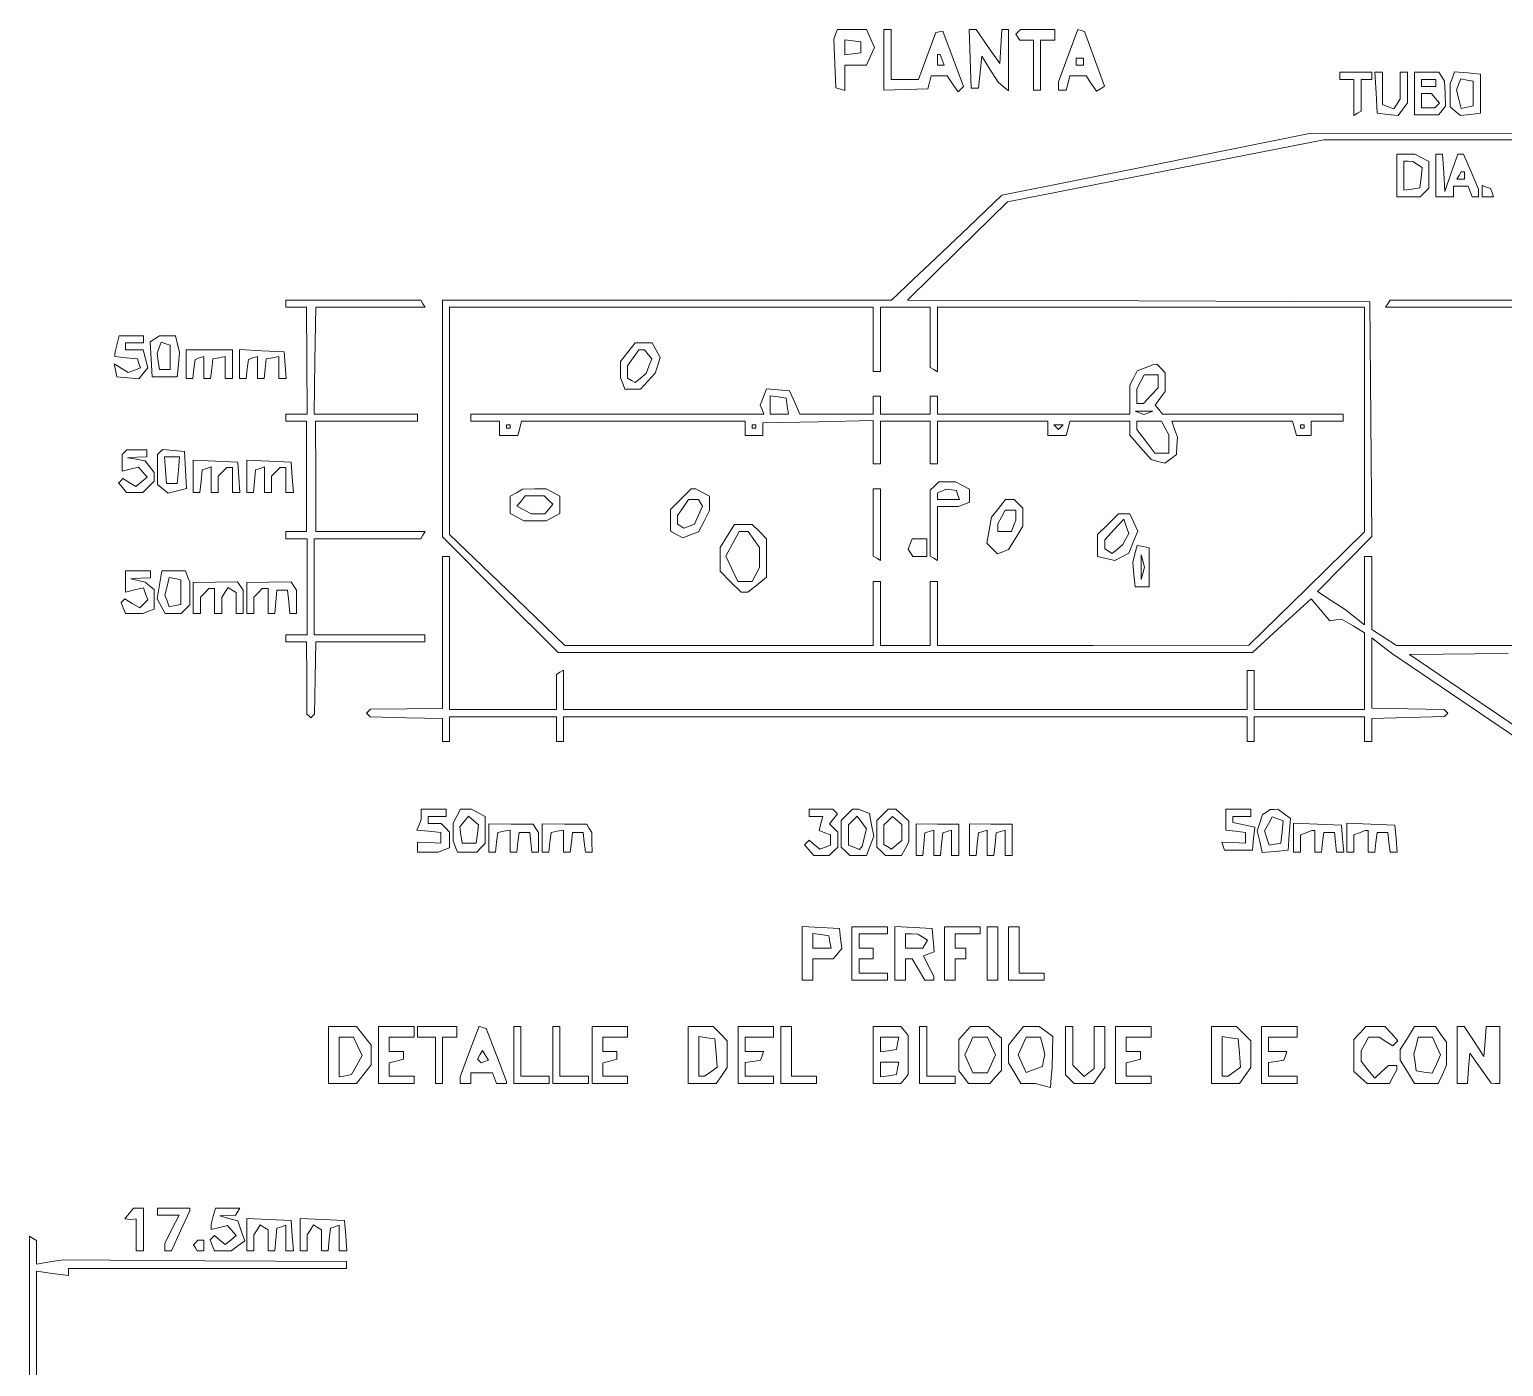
# Paper-space layout 'AN-20-DGE-076' of a CAD drawing. Header units: metres, sheet in millimetres. Extents: x 12 to 194, y 4 to 291.
# Drawn here: x 87.9 to 140.3, y 99.8 to 147.3 of the extents above; entities that cross this region are included whole.
import ezdxf

# ---------------------------------------------------------------- set-up
doc = ezdxf.new("R2010")
doc.units = ezdxf.units.M
doc.layers.add('DGE_CONTORNOS', color=7, linetype='Continuous', lineweight=0)
doc.layers.add('DGE_DATOS', color=7, linetype='Continuous', lineweight=0)

# ---------------------------------------------------------------- blocks, each defined once
blk = doc.blocks.new('LP_REF_DGE_MT_076')
at = {"layer": 'DGE_CONTORNOS'}
for points in [[(116.586, 147.146), (116.52, 146.975), (116.558, 146.112), (116.596, 145.25), (116.754, 145.197), (116.912, 145.145), (116.912, 145.598), (116.912, 146.052), (117.294, 146.052), (117.676, 146.052), (117.82, 146.368), (117.964, 146.684), (117.82, 147), (117.676, 147.316), (117.164, 147.316), (116.651, 147.316)], [(118.303, 146.237), (118.303, 145.159), (119.079, 145.182), (119.855, 145.205), (119.916, 145.439), (119.977, 145.672), (120.263, 145.672), (120.549, 145.672), (120.74, 145.388), (120.932, 145.103), (121.03, 145.198), (121.128, 145.293), (120.758, 146.273), (120.388, 147.253), (120.265, 147.232), (120.143, 147.211), (119.838, 146.378), (119.533, 145.546), (119.045, 145.546), (118.556, 145.546), (118.556, 146.431), (118.556, 147.316), (118.43, 147.316), (118.303, 147.316)], [(121.365, 146.273), (121.402, 145.23), (121.528, 145.23), (121.655, 145.23), (121.718, 145.799), (121.781, 146.368), (122.067, 145.908), (122.353, 145.448), (122.542, 145.291), (122.73, 145.135), (122.73, 146.226), (122.73, 147.316), (122.61, 147.316), (122.491, 147.316), (122.452, 146.716), (122.414, 146.115), (121.997, 146.716), (121.579, 147.316), (121.454, 147.316), (121.328, 147.316)], [(123.071, 147.235), (122.99, 147.155), (123.057, 147.046), (123.124, 146.937), (123.37, 146.937), (123.615, 146.937), (123.615, 146.052), (123.615, 145.166), (123.742, 145.166), (123.868, 145.166), (123.868, 146.052), (123.868, 146.937), (124.121, 146.937), (124.374, 146.937), (124.374, 147.127), (124.374, 147.316), (123.763, 147.316), (123.151, 147.316)], [(124.846, 146.39), (124.5, 145.462), (124.5, 145.314), (124.5, 145.166), (124.639, 145.166), (124.777, 145.166), (124.843, 145.419), (124.909, 145.672), (125.195, 145.672), (125.481, 145.672), (125.664, 145.398), (125.846, 145.123), (125.99, 145.212), (126.135, 145.301), (125.778, 146.271), (125.421, 147.241), (125.306, 147.28), (125.191, 147.318)], [(117.481, 146.684), (117.481, 146.494), (117.197, 146.454), (116.912, 146.413), (116.912, 146.684), (116.912, 146.955), (117.197, 146.914), (117.481, 146.874)], [(120.373, 146.241), (120.445, 146.052), (120.323, 146.052), (120.2, 146.052), (120.2, 146.241), (120.2, 146.431), (120.25, 146.431), (120.3, 146.431)], [(125.386, 146.178), (125.386, 146.052), (125.259, 146.052), (125.133, 146.052), (125.133, 146.178), (125.133, 146.305), (125.259, 146.305), (125.386, 146.305)], [(134.492, 145.672), (134.492, 145.546), (134.745, 145.546), (134.998, 145.546), (134.998, 144.906), (134.998, 144.266), (135.124, 144.344), (135.251, 144.422), (135.251, 144.984), (135.251, 145.546), (135.441, 145.546), (135.63, 145.546), (135.63, 145.672), (135.63, 145.799), (135.061, 145.799), (134.492, 145.799)], [(135.782, 145.071), (135.82, 144.344), (136.193, 144.302), (136.566, 144.259), (136.731, 144.484), (136.895, 144.709), (136.895, 145.254), (136.895, 145.799), (136.769, 145.799), (136.642, 145.799), (136.64, 145.324), (136.638, 144.85), (136.527, 144.674), (136.415, 144.497), (136.212, 144.575), (136.01, 144.652), (136.01, 145.226), (136.01, 145.799), (135.877, 145.799), (135.744, 145.799)], [(137.148, 145.04), (137.148, 144.281), (137.575, 144.281), (138.002, 144.281), (138.128, 144.439), (138.254, 144.597), (138.235, 145.04), (138.216, 145.482), (138.117, 145.641), (138.018, 145.799), (137.583, 145.799), (137.148, 145.799)], [(138.492, 145.605), (138.413, 145.399), (138.413, 144.982), (138.413, 144.565), (138.595, 144.414), (138.777, 144.263), (139.132, 144.303), (139.488, 144.344), (139.488, 145.04), (139.488, 145.735), (139.03, 145.774), (138.572, 145.812)], [(139.235, 145.04), (139.235, 144.601), (139.018, 144.559), (138.801, 144.517), (138.72, 144.841), (138.639, 145.166), (138.715, 145.365), (138.792, 145.564), (139.013, 145.522), (139.235, 145.479)], [(137.907, 145.419), (137.907, 145.293), (137.654, 145.293), (137.401, 145.293), (137.401, 145.419), (137.401, 145.546), (137.654, 145.546), (137.907, 145.546)], [(137.89, 144.87), (138.031, 144.7), (137.948, 144.617), (137.865, 144.534), (137.633, 144.534), (137.401, 144.534), (137.401, 144.787), (137.401, 145.04), (137.575, 145.04), (137.75, 145.04)], [(136.516, 142.131), (136.516, 141.372), (136.933, 141.372), (137.35, 141.372), (137.502, 141.524), (137.654, 141.676), (137.654, 142.152), (137.654, 142.628), (137.409, 142.759), (137.165, 142.89), (136.84, 142.89), (136.516, 142.89)], [(137.253, 142.526), (137.421, 142.42), (137.38, 142.054), (137.338, 141.688), (137.053, 141.648), (136.769, 141.607), (136.769, 142.122), (136.769, 142.637), (136.927, 142.635), (137.085, 142.633)], [(137.907, 142.131), (137.907, 141.372), (138.223, 141.372), (138.539, 141.372), (138.539, 141.562), (138.539, 141.751), (138.796, 141.751), (139.053, 141.751), (139.126, 141.562), (139.199, 141.372), (139.312, 141.372), (139.425, 141.372), (139.425, 141.507), (139.425, 141.641), (139.156, 142.266), (138.888, 142.89), (138.787, 142.89), (138.686, 142.89), (138.455, 142.226), (138.223, 141.562), (138.185, 142.226), (138.147, 142.89), (138.027, 142.89), (137.907, 142.89)], [(138.919, 142.131), (138.919, 142.004), (138.785, 142.004), (138.651, 142.004), (138.729, 142.131), (138.807, 142.257), (138.863, 142.257), (138.919, 142.257)], [(139.551, 141.572), (139.551, 141.372), (139.751, 141.372), (139.952, 141.372), (139.902, 141.522), (139.852, 141.672), (139.701, 141.722), (139.551, 141.773)], [(97.055, 137.578), (97.055, 137.451), (97.423, 137.451), (97.79, 137.451), (97.803, 135.554), (97.815, 133.657), (97.435, 133.657), (97.055, 133.657), (97.055, 133.531), (97.055, 133.404), (97.422, 133.404), (97.788, 133.404), (97.786, 131.444), (97.784, 129.483), (97.419, 129.483), (97.055, 129.483), (97.055, 129.357), (97.055, 129.231), (97.435, 129.231), (97.814, 129.231), (97.814, 127.523), (97.814, 125.816), (97.435, 125.816), (97.055, 125.816), (97.055, 125.689), (97.055, 125.563), (97.424, 125.563), (97.793, 125.563), (97.798, 124.283), (97.802, 123.003), (97.871, 122.934), (97.941, 122.865), (98.009, 122.933), (98.077, 123.001), (98.099, 124.282), (98.121, 125.563), (100.055, 125.563), (101.988, 125.563), (101.988, 125.689), (101.988, 125.816), (100.027, 125.816), (98.067, 125.816), (98.067, 127.523), (98.067, 129.231), (99.957, 129.231), (101.846, 129.231), (101.925, 129.357), (102.003, 129.483), (100.061, 129.483), (98.12, 129.483), (98.116, 131.444), (98.112, 133.404), (99.923, 133.404), (101.735, 133.404), (101.735, 133.531), (101.735, 133.657), (99.896, 133.657), (98.058, 133.657), (98.089, 135.554), (98.12, 137.451), (100.061, 137.451), (102.003, 137.451), (101.925, 137.578), (101.846, 137.704), (99.451, 137.704), (97.055, 137.704)], [(117.924, 136.313), (117.924, 135.175), (118.05, 135.175), (118.177, 135.175), (118.177, 136.313), (118.177, 137.451), (119.062, 137.451), (119.947, 137.451), (119.947, 136.384), (119.947, 135.316), (120.074, 135.238), (120.2, 135.16), (120.2, 136.306), (120.2, 137.451), (127.789, 137.451), (135.377, 137.451), (135.377, 133.465), (135.377, 129.479), (133.322, 127.462), (131.267, 125.446), (125.734, 125.441), (120.2, 125.436), (120.2, 126.575), (120.2, 127.713), (120.074, 127.713), (119.947, 127.713), (119.947, 126.575), (119.947, 125.436), (119.062, 125.436), (118.177, 125.436), (118.177, 126.575), (118.177, 127.713), (118.05, 127.713), (117.924, 127.713), (117.924, 126.575), (117.924, 125.436), (112.442, 125.436), (106.961, 125.436), (104.917, 127.408), (102.873, 129.38), (102.873, 133.416), (102.873, 137.451), (110.398, 137.451), (117.924, 137.451)], [(91.064, 136.155), (90.988, 135.87), (90.986, 135.784), (90.984, 135.697), (91.386, 135.657), (91.787, 135.617), (91.839, 135.459), (91.891, 135.301), (91.674, 135.218), (91.457, 135.135), (91.21, 135.289), (90.963, 135.443), (91.006, 135.214), (91.05, 134.985), (91.439, 134.947), (91.828, 134.909), (91.989, 135.103), (92.151, 135.298), (92.071, 135.616), (91.991, 135.934), (91.678, 135.934), (91.364, 135.934), (91.364, 136.06), (91.364, 136.187), (91.68, 136.187), (91.996, 136.187), (91.996, 136.313), (91.996, 136.44), (91.568, 136.44), (91.14, 136.44)], [(92.399, 136.331), (92.234, 136.225), (92.273, 135.605), (92.312, 134.985), (92.755, 134.985), (93.198, 134.985), (93.239, 135.414), (93.28, 135.842), (93.205, 136.141), (93.13, 136.44), (92.847, 136.438), (92.565, 136.436)], [(92.945, 135.67), (92.945, 135.238), (92.755, 135.238), (92.565, 135.238), (92.524, 135.532), (92.482, 135.826), (92.555, 136.017), (92.629, 136.208), (92.787, 136.155), (92.945, 136.102)], [(109.206, 135.853), (108.944, 135.52), (108.944, 135.231), (108.944, 134.943), (109.021, 134.742), (109.097, 134.542), (109.378, 134.542), (109.659, 134.542), (109.919, 134.827), (110.18, 135.112), (110.264, 135.391), (110.349, 135.671), (110.211, 135.929), (110.073, 136.187), (109.771, 136.187), (109.468, 136.187)], [(93.514, 135.428), (93.514, 134.922), (93.632, 134.922), (93.75, 134.922), (93.79, 135.26), (93.83, 135.598), (93.988, 135.65), (94.146, 135.702), (94.146, 135.312), (94.146, 134.922), (94.264, 134.922), (94.382, 134.922), (94.422, 135.269), (94.462, 135.615), (94.684, 135.657), (94.905, 135.699), (94.905, 135.311), (94.905, 134.922), (95.032, 134.922), (95.158, 134.922), (95.158, 135.428), (95.158, 135.934), (94.336, 135.934), (93.514, 135.934)], [(95.411, 135.434), (95.411, 134.922), (95.529, 134.922), (95.647, 134.922), (95.687, 135.26), (95.727, 135.598), (95.885, 135.65), (96.043, 135.702), (96.043, 135.312), (96.043, 134.922), (96.161, 134.922), (96.28, 134.922), (96.32, 135.269), (96.36, 135.615), (96.581, 135.657), (96.802, 135.699), (96.802, 135.311), (96.802, 134.922), (96.936, 134.922), (97.07, 134.922), (97.031, 135.396), (96.992, 135.87), (96.201, 135.908), (95.411, 135.946)], [(109.926, 135.776), (110.053, 135.617), (109.955, 135.36), (109.858, 135.103), (109.659, 134.938), (109.461, 134.774), (109.329, 134.855), (109.197, 134.937), (109.197, 135.154), (109.197, 135.371), (109.394, 135.653), (109.591, 135.934), (109.694, 135.934), (109.798, 135.934)], [(127.576, 135.3), (127.3, 135.189), (127.165, 134.937), (127.03, 134.686), (127.03, 134.171), (127.03, 133.657), (123.615, 133.657), (120.2, 133.657), (120.2, 133.973), (120.2, 134.289), (120.074, 134.289), (119.947, 134.289), (119.947, 133.973), (119.947, 133.657), (119.062, 133.657), (118.177, 133.657), (118.177, 133.973), (118.177, 134.289), (118.05, 134.289), (117.924, 134.289), (117.924, 133.973), (117.924, 133.657), (116.619, 133.657), (115.313, 133.657), (115.132, 134.068), (114.952, 134.479), (114.539, 134.519), (114.127, 134.559), (114.019, 134.266), (113.91, 133.973), (113.97, 133.815), (114.03, 133.657), (108.831, 133.657), (103.632, 133.657), (103.632, 133.531), (103.632, 133.404), (104.138, 133.404), (104.644, 133.404), (104.644, 133.151), (104.644, 132.898), (104.972, 132.898), (105.3, 132.898), (105.366, 133.151), (105.432, 133.404), (109.401, 133.404), (113.371, 133.404), (113.371, 133.151), (113.371, 132.898), (113.687, 132.898), (114.003, 132.898), (114.003, 133.12), (114.003, 133.341), (115.963, 133.383), (117.924, 133.426), (117.924, 132.656), (117.924, 131.886), (118.05, 131.886), (118.177, 131.886), (118.177, 132.645), (118.177, 133.404), (119.062, 133.404), (119.947, 133.404), (119.947, 132.645), (119.947, 131.886), (120.074, 131.886), (120.2, 131.886), (120.2, 132.645), (120.2, 133.404), (122.161, 133.404), (124.121, 133.404), (124.121, 133.151), (124.121, 132.898), (124.449, 132.898), (124.777, 132.898), (124.843, 133.151), (124.909, 133.404), (125.97, 133.404), (127.03, 133.404), (127.03, 133.156), (127.03, 132.907), (127.41, 132.475), (127.789, 132.042), (128.036, 131.978), (128.283, 131.913), (128.49, 132.065), (128.698, 132.217), (128.711, 132.526), (128.724, 132.835), (128.628, 133.12), (128.531, 133.404), (130.675, 133.404), (132.818, 133.404), (132.885, 133.151), (132.951, 132.898), (133.215, 132.898), (133.48, 132.898), (133.48, 133.151), (133.48, 133.404), (134.049, 133.404), (134.619, 133.404), (134.619, 133.531), (134.619, 133.657), (131.409, 133.657), (128.199, 133.657), (128.068, 133.816), (127.936, 133.974), (128.116, 134.219), (128.295, 134.464), (128.295, 134.794), (128.295, 135.124), (128.143, 135.276), (127.991, 135.428), (127.922, 135.42), (127.852, 135.412)], [(128.042, 134.819), (128.042, 134.59), (127.784, 134.313), (127.526, 134.037), (127.405, 134.037), (127.283, 134.037), (127.283, 134.298), (127.283, 134.559), (127.414, 134.804), (127.545, 135.048), (127.793, 135.048), (128.042, 135.048)], [(114.865, 133.942), (114.906, 133.657), (114.581, 133.657), (114.256, 133.657), (114.256, 133.982), (114.256, 134.307), (114.541, 134.267), (114.825, 134.226)], [(127.694, 133.7), (127.536, 133.636), (127.378, 133.7), (127.22, 133.764), (127.536, 133.764), (127.852, 133.764)], [(105.023, 133.214), (105.023, 133.151), (104.96, 133.151), (104.897, 133.151), (104.897, 133.214), (104.897, 133.278), (104.96, 133.278), (105.023, 133.278)], [(113.75, 133.214), (113.75, 133.151), (113.687, 133.151), (113.624, 133.151), (113.624, 133.214), (113.624, 133.278), (113.687, 133.278), (113.75, 133.278)], [(124.585, 133.193), (124.5, 133.109), (124.416, 133.193), (124.332, 133.278), (124.5, 133.278), (124.669, 133.278)], [(128.29, 133.16), (128.421, 132.915), (128.421, 132.59), (128.421, 132.266), (128.175, 132.266), (127.928, 132.266), (127.606, 132.689), (127.283, 133.112), (127.283, 133.258), (127.283, 133.404), (127.721, 133.404), (128.159, 133.404)], [(133.227, 133.214), (133.227, 133.151), (133.164, 133.151), (133.101, 133.151), (133.101, 133.214), (133.101, 133.278), (133.164, 133.278), (133.227, 133.278)], [(91.322, 132.308), (91.237, 132.224), (91.237, 131.926), (91.237, 131.629), (91.531, 131.702), (91.825, 131.776), (91.975, 131.595), (92.126, 131.414), (91.924, 131.247), (91.723, 131.08), (91.494, 131.223), (91.265, 131.366), (91.189, 131.29), (91.113, 131.214), (91.254, 131.044), (91.395, 130.875), (91.686, 130.875), (91.978, 130.875), (92.177, 131.073), (92.376, 131.272), (92.376, 131.429), (92.376, 131.585), (92.217, 131.79), (92.059, 131.995), (91.743, 132.05), (91.427, 132.105), (91.775, 132.122), (92.123, 132.139), (92.123, 132.266), (92.123, 132.392), (91.764, 132.392), (91.406, 132.392)], [(92.592, 132.314), (92.502, 132.224), (92.502, 131.691), (92.502, 131.159), (92.69, 131.003), (92.878, 130.846), (93.203, 130.928), (93.527, 131.009), (93.489, 131.669), (93.451, 132.329), (93.067, 132.367), (92.683, 132.404)], [(93.237, 131.665), (93.198, 131.191), (93.008, 131.191), (92.818, 131.191), (92.779, 131.665), (92.74, 132.139), (93.008, 132.139), (93.276, 132.139)], [(93.767, 131.45), (93.767, 130.875), (93.885, 130.875), (94.004, 130.875), (94.043, 131.276), (94.083, 131.677), (94.241, 131.729), (94.399, 131.781), (94.399, 131.328), (94.399, 130.875), (94.526, 130.875), (94.652, 130.875), (94.652, 131.166), (94.652, 131.456), (94.804, 131.608), (94.956, 131.76), (95.057, 131.76), (95.158, 131.76), (95.158, 131.317), (95.158, 130.875), (95.292, 130.875), (95.426, 130.875), (95.387, 131.412), (95.348, 131.95), (94.557, 131.987), (93.767, 132.025)], [(95.664, 131.45), (95.664, 130.875), (95.782, 130.875), (95.901, 130.875), (95.941, 131.276), (95.98, 131.677), (96.138, 131.729), (96.296, 131.781), (96.296, 131.328), (96.296, 130.875), (96.423, 130.875), (96.549, 130.875), (96.549, 131.166), (96.549, 131.456), (96.701, 131.608), (96.853, 131.76), (96.954, 131.76), (97.055, 131.76), (97.055, 131.317), (97.055, 130.875), (97.189, 130.875), (97.323, 130.875), (97.284, 131.412), (97.245, 131.95), (96.454, 131.987), (95.664, 132.025)], [(105.245, 130.865), (105.023, 130.736), (105.023, 130.43), (105.023, 130.125), (105.268, 129.994), (105.512, 129.863), (105.909, 129.863), (106.305, 129.863), (106.549, 129.994), (106.794, 130.125), (106.794, 130.432), (106.794, 130.739), (106.549, 130.87), (106.305, 131.001), (105.885, 130.997), (105.466, 130.993)], [(111.084, 130.631), (110.715, 130.262), (110.715, 129.877), (110.715, 129.492), (110.936, 129.376), (111.157, 129.26), (111.435, 129.365), (111.713, 129.47), (111.91, 129.85), (112.106, 130.23), (112.106, 130.485), (112.106, 130.739), (111.861, 130.87), (111.617, 131.001), (111.535, 131.001), (111.454, 131.001)], [(117.924, 129.807), (117.924, 128.613), (118.05, 128.535), (118.177, 128.457), (118.177, 129.729), (118.177, 131.001), (118.05, 131.001), (117.924, 131.001)], [(120.099, 131.102), (119.947, 130.951), (119.947, 129.782), (119.947, 128.613), (120.074, 128.535), (120.2, 128.457), (120.2, 129.413), (120.2, 130.369), (120.569, 130.369), (120.938, 130.369), (121.139, 130.446), (121.339, 130.522), (121.339, 130.757), (121.339, 130.992), (121.094, 131.123), (120.849, 131.254), (120.55, 131.254), (120.251, 131.254)], [(120.928, 130.78), (120.98, 130.622), (120.59, 130.622), (120.2, 130.622), (120.2, 130.738), (120.2, 130.854), (120.358, 130.919), (120.517, 130.984), (120.696, 130.961), (120.875, 130.938)], [(106.386, 130.599), (106.535, 130.451), (106.396, 130.283), (106.257, 130.116), (106.011, 130.116), (105.765, 130.116), (105.513, 130.251), (105.26, 130.386), (105.41, 130.567), (105.56, 130.748), (105.899, 130.748), (106.237, 130.748)], [(111.784, 130.505), (111.856, 130.388), (111.711, 130.069), (111.566, 129.75), (111.382, 129.68), (111.198, 129.609), (111.083, 129.68), (110.968, 129.751), (110.968, 129.905), (110.968, 130.06), (111.164, 130.341), (111.361, 130.622), (111.536, 130.622), (111.711, 130.622)], [(122.374, 130.307), (122.126, 129.992), (122.039, 129.53), (121.953, 129.068), (122.142, 128.879), (122.331, 128.69), (122.53, 128.766), (122.728, 128.843), (122.982, 129.258), (123.235, 129.673), (123.235, 129.996), (123.236, 130.318), (123.084, 130.47), (122.932, 130.622), (122.777, 130.622), (122.622, 130.622)], [(122.983, 130.063), (122.983, 129.884), (122.906, 129.684), (122.829, 129.483), (122.59, 129.483), (122.35, 129.483), (122.35, 129.618), (122.35, 129.753), (122.481, 129.998), (122.612, 130.242), (122.798, 130.242), (122.983, 130.242)], [(126.261, 129.746), (125.892, 129.376), (125.892, 128.99), (125.892, 128.603), (126.196, 128.527), (126.501, 128.45), (126.748, 128.583), (126.995, 128.715), (127.157, 129.105), (127.318, 129.495), (127.177, 129.805), (127.035, 130.116), (126.833, 130.116), (126.631, 130.116)], [(126.895, 129.22), (126.791, 129.02), (126.6, 128.861), (126.409, 128.703), (126.277, 128.784), (126.145, 128.866), (126.145, 129.03), (126.145, 129.194), (126.481, 129.556), (126.817, 129.919), (126.908, 129.67), (126.998, 129.42)], [(112.737, 129.325), (112.486, 128.914), (112.486, 128.494), (112.485, 128.073), (112.855, 127.703), (113.225, 127.333), (113.344, 127.333), (113.463, 127.333), (113.796, 127.596), (114.129, 127.858), (114.129, 128.544), (114.129, 129.231), (113.877, 129.483), (113.624, 129.736), (113.306, 129.736), (112.987, 129.736)], [(113.68, 129.202), (113.877, 128.921), (113.877, 128.562), (113.877, 128.202), (113.746, 127.957), (113.615, 127.713), (113.364, 127.713), (113.114, 127.713), (112.9, 128.161), (112.686, 128.609), (112.922, 129.046), (113.157, 129.483), (113.32, 129.483), (113.483, 129.483)], [(119.237, 129.047), (119.166, 128.863), (119.248, 128.731), (119.33, 128.598), (119.575, 128.598), (119.821, 128.598), (119.821, 128.914), (119.821, 129.231), (119.564, 129.231), (119.307, 129.231)], [(127.215, 128.687), (127.138, 128.38), (127.179, 127.952), (127.22, 127.523), (127.473, 127.523), (127.726, 127.523), (127.726, 128.217), (127.726, 128.911), (127.509, 128.953), (127.292, 128.994)], [(127.497, 127.997), (127.439, 127.776), (127.439, 128.219), (127.439, 128.661), (127.497, 128.44), (127.554, 128.219)], [(91.364, 127.71), (91.364, 127.329), (91.679, 127.408), (91.994, 127.487), (92.075, 127.275), (92.156, 127.063), (92.01, 126.917), (91.863, 126.771), (91.601, 126.934), (91.339, 127.098), (91.273, 127.031), (91.206, 126.965), (91.281, 126.77), (91.356, 126.575), (91.666, 126.575), (91.975, 126.575), (92.176, 126.651), (92.376, 126.728), (92.376, 127.078), (92.376, 127.429), (92.217, 127.557), (92.059, 127.686), (91.806, 127.748), (91.553, 127.81), (91.901, 127.825), (92.249, 127.839), (92.249, 127.966), (92.249, 128.092), (91.806, 128.092), (91.364, 128.092)], [(92.567, 127.596), (92.483, 127.099), (92.623, 126.837), (92.764, 126.575), (93.05, 126.575), (93.337, 126.575), (93.489, 126.726), (93.64, 126.878), (93.64, 127.285), (93.64, 127.692), (93.564, 127.892), (93.487, 128.092), (93.069, 128.092), (92.651, 128.092)], [(93.324, 127.333), (93.324, 126.894), (93.119, 126.855), (92.913, 126.815), (92.834, 127.021), (92.755, 127.227), (92.834, 127.539), (92.912, 127.852), (93.118, 127.812), (93.324, 127.773)], [(93.767, 127.123), (93.767, 126.575), (93.893, 126.575), (94.02, 126.575), (94.02, 126.865), (94.02, 127.156), (94.172, 127.308), (94.323, 127.46), (94.425, 127.46), (94.526, 127.46), (94.526, 127.017), (94.526, 126.575), (94.652, 126.575), (94.779, 126.575), (94.781, 126.859), (94.783, 127.144), (94.893, 127.318), (95.003, 127.492), (95.144, 127.405), (95.285, 127.318), (95.285, 126.947), (95.285, 126.575), (95.411, 126.575), (95.537, 126.575), (95.536, 126.986), (95.534, 127.397), (95.439, 127.546), (95.344, 127.696), (94.555, 127.684), (93.767, 127.672)], [(95.664, 127.123), (95.664, 126.575), (95.79, 126.575), (95.917, 126.575), (95.917, 126.865), (95.917, 127.156), (96.069, 127.308), (96.22, 127.46), (96.322, 127.46), (96.423, 127.46), (96.423, 127.017), (96.423, 126.575), (96.541, 126.575), (96.66, 126.575), (96.699, 126.986), (96.739, 127.397), (96.929, 127.397), (97.118, 127.397), (97.158, 126.986), (97.198, 126.575), (97.316, 126.575), (97.435, 126.575), (97.433, 126.986), (97.431, 127.397), (97.336, 127.546), (97.241, 127.696), (96.452, 127.684), (95.664, 127.672)], [(101.861, 119.439), (101.861, 119.26), (101.788, 119.068), (101.714, 118.877), (102.136, 118.837), (102.557, 118.796), (102.557, 118.607), (102.557, 118.417), (102.146, 118.436), (101.735, 118.454), (101.735, 118.278), (101.735, 118.101), (102.104, 118.101), (102.473, 118.101), (102.673, 118.178), (102.873, 118.254), (102.873, 118.532), (102.873, 118.809), (102.721, 118.961), (102.57, 119.113), (102.342, 119.113), (102.114, 119.113), (102.114, 119.239), (102.114, 119.366), (102.43, 119.366), (102.747, 119.366), (102.747, 119.492), (102.747, 119.618), (102.304, 119.618), (101.861, 119.618)], [(103.131, 119.374), (103, 119.129), (103, 118.815), (103, 118.501), (103.076, 118.301), (103.153, 118.101), (103.494, 118.101), (103.834, 118.101), (103.986, 118.253), (104.138, 118.404), (104.138, 118.88), (104.138, 119.357), (103.893, 119.488), (103.649, 119.618), (103.455, 119.618), (103.261, 119.618)], [(115.647, 119.492), (115.647, 119.366), (115.888, 119.366), (116.129, 119.366), (116.064, 119.114), (115.998, 118.863), (116.202, 118.784), (116.406, 118.706), (116.406, 118.526), (116.406, 118.346), (116.215, 118.272), (116.023, 118.199), (115.832, 118.358), (115.641, 118.516), (115.563, 118.438), (115.485, 118.36), (115.645, 118.167), (115.805, 117.974), (116.08, 117.974), (116.355, 117.974), (116.507, 118.126), (116.659, 118.278), (116.659, 118.543), (116.659, 118.809), (116.513, 118.955), (116.366, 119.102), (116.511, 119.277), (116.657, 119.452), (116.574, 119.535), (116.49, 119.618), (116.069, 119.618), (115.647, 119.618)], [(116.984, 119.42), (116.785, 119.221), (116.785, 118.749), (116.785, 118.278), (116.937, 118.126), (117.089, 117.974), (117.383, 117.974), (117.677, 117.974), (117.809, 118.321), (117.941, 118.667), (117.865, 119.067), (117.79, 119.468), (117.594, 119.543), (117.397, 119.618), (117.29, 119.618), (117.183, 119.618)], [(118.249, 119.42), (118.05, 119.221), (118.05, 118.749), (118.05, 118.278), (118.202, 118.126), (118.354, 117.974), (118.64, 117.974), (118.927, 117.974), (119.058, 118.219), (119.189, 118.464), (119.189, 118.832), (119.189, 119.2), (118.957, 119.409), (118.726, 119.618), (118.587, 119.618), (118.448, 119.618)], [(130.445, 119.247), (130.445, 118.876), (130.793, 118.836), (131.14, 118.796), (131.14, 118.607), (131.14, 118.417), (130.723, 118.436), (130.305, 118.456), (130.354, 118.31), (130.403, 118.164), (130.898, 118.164), (131.393, 118.164), (131.433, 118.577), (131.473, 118.989), (131.085, 119.067), (130.698, 119.144), (130.698, 119.255), (130.698, 119.366), (131.014, 119.366), (131.33, 119.366), (131.33, 119.492), (131.33, 119.618), (130.888, 119.618), (130.445, 119.618)], [(131.885, 119.522), (131.744, 119.429), (131.654, 119.141), (131.564, 118.854), (131.649, 118.47), (131.733, 118.087), (132.195, 118.125), (132.658, 118.164), (132.698, 118.729), (132.739, 119.293), (132.516, 119.456), (132.294, 119.618), (132.16, 119.617), (132.026, 119.615)], [(103.86, 118.744), (103.822, 118.417), (103.569, 118.417), (103.316, 118.417), (103.274, 118.708), (103.233, 119), (103.386, 119.184), (103.539, 119.369), (103.718, 119.22), (103.898, 119.071)], [(104.264, 118.604), (104.264, 118.101), (104.382, 118.101), (104.5, 118.101), (104.541, 118.447), (104.581, 118.794), (104.802, 118.836), (105.023, 118.878), (105.023, 118.489), (105.023, 118.101), (105.141, 118.101), (105.259, 118.101), (105.299, 118.449), (105.339, 118.796), (105.529, 118.796), (105.719, 118.796), (105.759, 118.449), (105.799, 118.101), (105.917, 118.101), (106.035, 118.101), (106.033, 118.449), (106.031, 118.796), (105.938, 118.941), (105.845, 119.085), (105.055, 119.096), (104.264, 119.107)], [(106.161, 118.604), (106.161, 118.101), (106.28, 118.101), (106.398, 118.101), (106.438, 118.447), (106.478, 118.794), (106.699, 118.836), (106.92, 118.878), (106.92, 118.489), (106.92, 118.101), (107.038, 118.101), (107.156, 118.101), (107.197, 118.449), (107.237, 118.796), (107.426, 118.796), (107.616, 118.796), (107.656, 118.449), (107.696, 118.101), (107.814, 118.101), (107.932, 118.101), (107.93, 118.449), (107.928, 118.796), (107.835, 118.941), (107.742, 119.085), (106.952, 119.096), (106.161, 119.107)], [(117.603, 118.607), (117.524, 118.291), (117.476, 118.244), (117.429, 118.196), (117.234, 118.271), (117.038, 118.346), (117.038, 118.704), (117.038, 119.062), (117.195, 119.218), (117.351, 119.375), (117.517, 119.149), (117.682, 118.923)], [(118.936, 118.796), (118.936, 118.511), (118.751, 118.358), (118.567, 118.205), (118.435, 118.287), (118.303, 118.369), (118.303, 118.715), (118.303, 119.062), (118.452, 119.211), (118.601, 119.36), (118.768, 119.221), (118.936, 119.082)], [(119.441, 118.537), (119.441, 117.974), (119.56, 117.974), (119.678, 117.974), (119.718, 118.376), (119.758, 118.777), (119.916, 118.829), (120.074, 118.881), (120.074, 118.428), (120.074, 117.974), (120.192, 117.974), (120.311, 117.974), (120.35, 118.376), (120.39, 118.777), (120.548, 118.829), (120.706, 118.881), (120.706, 118.428), (120.706, 117.974), (120.833, 117.974), (120.959, 117.974), (120.959, 118.533), (120.959, 119.092), (120.2, 119.096), (119.441, 119.099)], [(121.339, 118.537), (121.339, 117.974), (121.457, 117.974), (121.576, 117.974), (121.615, 118.376), (121.655, 118.777), (121.813, 118.829), (121.971, 118.881), (121.971, 118.428), (121.971, 117.974), (122.089, 117.974), (122.208, 117.974), (122.248, 118.376), (122.287, 118.777), (122.445, 118.829), (122.603, 118.881), (122.603, 118.428), (122.603, 117.974), (122.73, 117.974), (122.856, 117.974), (122.856, 118.533), (122.856, 119.092), (122.097, 119.096), (121.339, 119.099)], [(132.444, 118.813), (132.405, 118.419), (132.195, 118.379), (131.984, 118.339), (131.903, 118.595), (131.822, 118.85), (131.958, 119.103), (132.093, 119.356), (132.288, 119.281), (132.482, 119.207)], [(132.848, 118.612), (132.848, 118.101), (132.974, 118.101), (133.101, 118.101), (133.101, 118.403), (133.101, 118.706), (133.301, 118.783), (133.501, 118.86), (133.554, 118.86), (133.607, 118.86), (133.607, 118.48), (133.607, 118.101), (133.725, 118.101), (133.843, 118.101), (133.883, 118.449), (133.923, 118.796), (134.113, 118.796), (134.302, 118.796), (134.342, 118.449), (134.382, 118.101), (134.508, 118.101), (134.634, 118.101), (134.595, 118.575), (134.555, 119.049), (133.702, 119.087), (132.848, 119.124)], [(134.745, 118.612), (134.745, 118.101), (134.872, 118.101), (134.998, 118.101), (134.998, 118.403), (134.998, 118.706), (135.198, 118.783), (135.398, 118.86), (135.451, 118.86), (135.504, 118.86), (135.504, 118.48), (135.504, 118.101), (135.622, 118.101), (135.74, 118.101), (135.78, 118.449), (135.82, 118.796), (136.01, 118.796), (136.2, 118.796), (136.24, 118.449), (136.28, 118.101), (136.405, 118.101), (136.531, 118.101), (136.492, 118.575), (136.452, 119.049), (135.599, 119.087), (134.745, 119.124)], [(115.394, 114.503), (115.394, 113.548), (115.584, 113.548), (115.774, 113.548), (115.774, 113.927), (115.774, 114.307), (116.138, 114.307), (116.502, 114.307), (116.653, 114.489), (116.804, 114.671), (116.763, 115.026), (116.722, 115.382), (116.058, 115.42), (115.394, 115.458)], [(116.382, 114.907), (116.425, 114.686), (116.099, 114.686), (115.774, 114.686), (115.774, 114.948), (115.774, 115.209), (116.057, 115.169), (116.34, 115.129)], [(117.165, 114.496), (117.165, 113.548), (117.797, 113.548), (118.43, 113.548), (118.43, 113.674), (118.43, 113.801), (117.924, 113.801), (117.418, 113.801), (117.418, 114.054), (117.418, 114.307), (117.671, 114.307), (117.924, 114.307), (117.924, 114.496), (117.924, 114.686), (117.671, 114.686), (117.418, 114.686), (117.418, 114.939), (117.418, 115.192), (117.924, 115.192), (118.43, 115.192), (118.43, 115.318), (118.43, 115.445), (117.797, 115.445), (117.165, 115.445)], [(118.683, 114.503), (118.683, 113.548), (118.872, 113.548), (119.062, 113.548), (119.062, 113.927), (119.062, 114.307), (119.181, 114.307), (119.301, 114.307), (119.525, 113.927), (119.749, 113.548), (119.911, 113.548), (120.074, 113.548), (120.074, 113.617), (120.074, 113.687), (119.887, 114.048), (119.701, 114.408), (119.895, 114.483), (120.09, 114.558), (120.05, 114.97), (120.011, 115.382), (119.347, 115.42), (118.683, 115.458)], [(120.453, 114.496), (120.453, 113.548), (120.643, 113.548), (120.833, 113.548), (120.833, 113.927), (120.833, 114.307), (121.022, 114.307), (121.212, 114.307), (121.212, 114.496), (121.212, 114.686), (121.022, 114.686), (120.833, 114.686), (120.833, 114.939), (120.833, 115.192), (121.275, 115.192), (121.718, 115.192), (121.718, 115.318), (121.718, 115.445), (121.086, 115.445), (120.453, 115.445)], [(121.971, 114.496), (121.971, 113.548), (122.161, 113.548), (122.35, 113.548), (122.35, 114.496), (122.35, 115.445), (122.161, 115.445), (121.971, 115.445)], [(122.73, 114.496), (122.73, 113.548), (123.362, 113.548), (123.995, 113.548), (123.995, 113.674), (123.995, 113.801), (123.552, 113.801), (123.109, 113.801), (123.109, 114.623), (123.109, 115.445), (122.92, 115.445), (122.73, 115.445)], [(119.679, 115.078), (119.853, 114.967), (119.766, 114.827), (119.679, 114.686), (119.371, 114.686), (119.062, 114.686), (119.062, 114.939), (119.062, 115.192), (119.283, 115.19), (119.505, 115.188)], [(98.573, 110.892), (98.573, 109.88), (99.07, 109.88), (99.566, 109.88), (99.828, 110.213), (100.091, 110.546), (100.091, 110.892), (100.091, 111.237), (99.828, 111.57), (99.566, 111.904), (99.07, 111.904), (98.573, 111.904)], [(100.344, 110.892), (100.344, 109.88), (100.976, 109.88), (101.608, 109.88), (101.608, 110.006), (101.608, 110.133), (101.166, 110.133), (100.723, 110.133), (100.723, 110.371), (100.723, 110.609), (100.976, 110.675), (101.229, 110.742), (101.229, 110.88), (101.229, 111.018), (100.976, 111.018), (100.723, 111.018), (100.723, 111.271), (100.723, 111.524), (101.166, 111.524), (101.608, 111.524), (101.608, 111.714), (101.608, 111.904), (100.976, 111.904), (100.344, 111.904)], [(101.735, 111.714), (101.735, 111.524), (102.051, 111.524), (102.367, 111.524), (102.367, 110.702), (102.367, 109.88), (102.494, 109.88), (102.62, 109.88), (102.62, 110.702), (102.62, 111.524), (102.873, 111.524), (103.126, 111.524), (103.126, 111.714), (103.126, 111.904), (102.43, 111.904), (101.735, 111.904)], [(103.585, 111.016), (103.253, 110.118), (103.253, 109.999), (103.253, 109.88), (103.442, 109.88), (103.632, 109.88), (103.632, 110.07), (103.632, 110.259), (104.015, 110.259), (104.399, 110.259), (104.472, 110.07), (104.544, 109.88), (104.721, 109.88), (104.897, 109.88), (104.897, 109.914), (104.897, 109.947), (104.536, 110.888), (104.174, 111.828), (104.046, 111.871), (103.918, 111.914)], [(105.15, 110.892), (105.15, 109.88), (105.782, 109.88), (106.414, 109.88), (106.414, 110.006), (106.414, 110.133), (105.909, 110.133), (105.403, 110.133), (105.403, 111.018), (105.403, 111.904), (105.276, 111.904), (105.15, 111.904)], [(106.541, 110.892), (106.541, 109.88), (107.173, 109.88), (107.806, 109.88), (107.806, 110.006), (107.806, 110.133), (107.3, 110.133), (106.794, 110.133), (106.794, 111.018), (106.794, 111.904), (106.667, 111.904), (106.541, 111.904)], [(107.932, 110.892), (107.932, 109.88), (108.565, 109.88), (109.197, 109.88), (109.197, 110.006), (109.197, 110.133), (108.754, 110.133), (108.312, 110.133), (108.312, 110.371), (108.312, 110.609), (108.565, 110.675), (108.817, 110.742), (108.817, 110.88), (108.817, 111.018), (108.565, 111.018), (108.312, 111.018), (108.312, 111.271), (108.312, 111.524), (108.754, 111.524), (109.197, 111.524), (109.197, 111.714), (109.197, 111.904), (108.565, 111.904), (107.932, 111.904)], [(111.347, 110.892), (111.347, 109.88), (111.846, 109.88), (112.344, 109.88), (112.541, 110.161), (112.738, 110.442), (112.738, 110.92), (112.738, 111.398), (112.485, 111.651), (112.232, 111.904), (111.79, 111.904), (111.347, 111.904)], [(112.336, 110.96), (112.377, 110.459), (112.154, 110.296), (111.931, 110.133), (111.829, 110.133), (111.726, 110.133), (111.726, 110.837), (111.726, 111.542), (112.011, 111.501), (112.296, 111.461)], [(113.118, 110.892), (113.118, 109.88), (113.75, 109.88), (114.382, 109.88), (114.382, 110.006), (114.382, 110.133), (113.877, 110.133), (113.371, 110.133), (113.371, 110.377), (113.371, 110.621), (113.645, 110.662), (113.92, 110.702), (113.972, 110.86), (114.024, 111.018), (113.697, 111.018), (113.371, 111.018), (113.371, 111.271), (113.371, 111.524), (113.877, 111.524), (114.382, 111.524), (114.382, 111.714), (114.382, 111.904), (113.75, 111.904), (113.118, 111.904)], [(114.635, 110.892), (114.635, 109.88), (115.268, 109.88), (115.9, 109.88), (115.9, 110.006), (115.9, 110.133), (115.457, 110.133), (115.015, 110.133), (115.015, 111.018), (115.015, 111.904), (114.825, 111.904), (114.635, 111.904)], [(117.924, 110.892), (117.924, 109.88), (118.414, 109.88), (118.905, 109.88), (119.033, 110.038), (119.162, 110.196), (119.162, 110.892), (119.162, 111.587), (119.033, 111.745), (118.905, 111.904), (118.414, 111.904), (117.924, 111.904)], [(119.568, 110.892), (119.568, 109.88), (120.2, 109.88), (120.833, 109.88), (120.833, 110.006), (120.833, 110.133), (120.327, 110.133), (119.821, 110.133), (119.821, 111.018), (119.821, 111.904), (119.694, 111.904), (119.568, 111.904)], [(121.168, 111.672), (120.959, 111.441), (120.963, 110.882), (120.967, 110.323), (121.135, 110.101), (121.303, 109.88), (121.681, 109.88), (122.058, 109.88), (122.268, 110.111), (122.477, 110.343), (122.477, 110.914), (122.477, 111.485), (122.246, 111.694), (122.014, 111.904), (121.696, 111.904), (121.378, 111.904)], [(122.992, 111.57), (122.73, 111.237), (122.73, 110.926), (122.73, 110.615), (122.947, 110.247), (123.164, 109.88), (123.421, 109.878), (123.678, 109.876), (123.947, 109.804), (124.216, 109.732), (124.246, 110.091), (124.276, 110.449), (124.29, 111), (124.303, 111.55), (124.062, 111.727), (123.82, 111.904), (123.537, 111.904), (123.254, 111.904)], [(124.753, 111.044), (124.753, 110.183), (124.905, 110.032), (125.057, 109.88), (125.404, 109.88), (125.751, 109.88), (125.948, 110.161), (126.145, 110.442), (126.145, 111.173), (126.145, 111.904), (125.955, 111.904), (125.765, 111.904), (125.765, 111.16), (125.765, 110.417), (125.589, 110.27), (125.413, 110.124), (125.21, 110.327), (125.006, 110.53), (125.006, 111.217), (125.006, 111.904), (124.88, 111.904), (124.753, 111.904)], [(126.524, 110.892), (126.524, 109.88), (127.156, 109.88), (127.789, 109.88), (127.789, 110.006), (127.789, 110.133), (127.346, 110.133), (126.904, 110.133), (126.904, 110.371), (126.904, 110.609), (127.156, 110.675), (127.409, 110.742), (127.409, 110.88), (127.409, 111.018), (127.156, 111.018), (126.904, 111.018), (126.904, 111.271), (126.904, 111.524), (127.346, 111.524), (127.789, 111.524), (127.789, 111.714), (127.789, 111.904), (127.156, 111.904), (126.524, 111.904)], [(129.939, 110.892), (129.939, 109.88), (130.438, 109.88), (130.936, 109.88), (131.133, 110.161), (131.33, 110.442), (131.33, 110.92), (131.33, 111.398), (131.077, 111.651), (130.824, 111.904), (130.382, 111.904), (129.939, 111.904)], [(130.928, 110.96), (130.969, 110.459), (130.746, 110.296), (130.523, 110.133), (130.421, 110.133), (130.318, 110.133), (130.318, 110.837), (130.318, 111.542), (130.603, 111.501), (130.888, 111.461)], [(131.71, 110.892), (131.71, 109.88), (132.342, 109.88), (132.974, 109.88), (132.974, 110.006), (132.974, 110.133), (132.468, 110.133), (131.963, 110.133), (131.963, 110.377), (131.963, 110.621), (132.237, 110.662), (132.512, 110.702), (132.564, 110.86), (132.616, 111.018), (132.289, 111.018), (131.963, 111.018), (131.963, 111.271), (131.963, 111.524), (132.468, 111.524), (132.974, 111.524), (132.974, 111.714), (132.974, 111.904), (132.342, 111.904), (131.71, 111.904)], [(135.207, 111.672), (134.998, 111.441), (134.998, 110.87), (134.998, 110.299), (135.229, 110.089), (135.461, 109.88), (135.857, 109.88), (136.254, 109.88), (136.385, 110.125), (136.516, 110.369), (136.516, 110.441), (136.516, 110.512), (136.368, 110.512), (136.219, 110.512), (135.976, 110.292), (135.733, 110.072), (135.492, 110.369), (135.251, 110.667), (135.251, 110.851), (135.251, 111.035), (135.382, 111.279), (135.513, 111.524), (135.7, 111.524), (135.887, 111.524), (136.132, 111.371), (136.378, 111.218), (136.467, 111.307), (136.556, 111.396), (136.327, 111.65), (136.097, 111.904), (135.757, 111.904), (135.417, 111.904)], [(136.894, 111.492), (136.643, 111.081), (136.643, 110.892), (136.643, 110.702), (136.894, 110.291), (137.144, 109.88), (137.569, 109.88), (137.993, 109.88), (138.14, 110.202), (138.286, 110.524), (138.286, 110.933), (138.286, 111.341), (138.089, 111.622), (137.893, 111.904), (137.518, 111.904), (137.144, 111.904)], [(138.666, 110.892), (138.666, 109.88), (138.848, 109.88), (139.031, 109.88), (139.07, 110.417), (139.108, 110.955), (139.488, 110.42), (139.867, 109.885), (140.025, 109.883), (140.184, 109.88), (140.184, 110.892), (140.184, 111.904), (139.938, 111.904), (139.692, 111.904), (139.653, 111.373), (139.614, 110.843), (139.265, 111.373), (138.915, 111.904), (138.79, 111.904), (138.666, 111.904)], [(99.613, 111.196), (99.763, 110.868), (99.574, 110.533), (99.386, 110.198), (99.169, 110.156), (98.952, 110.114), (98.952, 110.819), (98.952, 111.524), (99.208, 111.524), (99.464, 111.524)], [(104.126, 110.657), (103.996, 110.612), (103.928, 110.68), (103.86, 110.748), (103.951, 110.897), (104.043, 111.045), (104.15, 110.874), (104.256, 110.702)], [(118.785, 111.303), (118.743, 111.081), (118.46, 111.041), (118.177, 111.001), (118.177, 111.262), (118.177, 111.524), (118.502, 111.524), (118.828, 111.524)], [(122.12, 111.208), (122.265, 110.892), (122.12, 110.576), (121.976, 110.259), (121.718, 110.259), (121.46, 110.259), (121.316, 110.576), (121.172, 110.892), (121.316, 111.208), (121.46, 111.524), (121.718, 111.524), (121.976, 111.524)], [(123.94, 111.218), (124.017, 110.912), (123.974, 110.695), (123.931, 110.478), (123.643, 110.371), (123.354, 110.265), (123.212, 110.578), (123.069, 110.892), (123.213, 111.208), (123.357, 111.524), (123.61, 111.524), (123.863, 111.524)], [(137.93, 111.208), (138.074, 110.892), (137.926, 110.567), (137.778, 110.242), (137.495, 110.282), (137.211, 110.323), (137.169, 110.62), (137.127, 110.917), (137.203, 111.221), (137.279, 111.524), (137.533, 111.524), (137.786, 111.524)], [(118.785, 110.417), (118.743, 110.196), (118.46, 110.156), (118.177, 110.115), (118.177, 110.377), (118.177, 110.639), (118.502, 110.639), (118.828, 110.639)], [(91.49, 105.264), (91.333, 105.074), (91.443, 105.059), (91.553, 105.044), (91.648, 105.059), (91.743, 105.074), (91.743, 104.505), (91.743, 103.936), (91.87, 103.936), (91.996, 103.936), (91.996, 104.694), (91.996, 105.453), (91.822, 105.453), (91.648, 105.453)], [(92.502, 105.327), (92.502, 105.2), (92.884, 105.2), (93.266, 105.2), (93.011, 104.7), (92.755, 104.199), (92.755, 104.067), (92.755, 103.936), (92.872, 103.936), (92.989, 103.936), (93.315, 104.647), (93.64, 105.357), (93.64, 105.405), (93.64, 105.453), (93.071, 105.453), (92.502, 105.453)], [(94.479, 105.169), (94.403, 104.884), (94.401, 104.787), (94.399, 104.69), (94.693, 104.763), (94.987, 104.837), (95.137, 104.656), (95.288, 104.475), (95.096, 104.316), (94.905, 104.158), (94.712, 104.318), (94.52, 104.478), (94.444, 104.402), (94.368, 104.326), (94.443, 104.131), (94.518, 103.936), (94.814, 103.936), (95.11, 103.936), (95.352, 104.113), (95.595, 104.29), (95.47, 104.645), (95.346, 105), (95.03, 105.088), (94.715, 105.175), (94.993, 105.188), (95.27, 105.2), (95.348, 105.327), (95.426, 105.453), (94.991, 105.453), (94.555, 105.453)], [(95.664, 104.511), (95.664, 103.936), (95.79, 103.936), (95.917, 103.936), (95.919, 104.22), (95.921, 104.505), (96.031, 104.679), (96.142, 104.853), (96.282, 104.766), (96.423, 104.68), (96.423, 104.308), (96.423, 103.936), (96.541, 103.936), (96.66, 103.936), (96.699, 104.337), (96.739, 104.738), (96.897, 104.79), (97.055, 104.842), (97.055, 104.389), (97.055, 103.936), (97.189, 103.936), (97.323, 103.936), (97.284, 104.473), (97.245, 105.011), (96.454, 105.048), (95.664, 105.086)], [(97.561, 104.511), (97.561, 103.936), (97.688, 103.936), (97.814, 103.936), (97.816, 104.22), (97.818, 104.505), (97.928, 104.679), (98.039, 104.853), (98.179, 104.766), (98.32, 104.68), (98.32, 104.308), (98.32, 103.936), (98.438, 103.936), (98.557, 103.936), (98.597, 104.337), (98.636, 104.738), (98.794, 104.79), (98.952, 104.842), (98.952, 104.389), (98.952, 103.936), (99.086, 103.936), (99.22, 103.936), (99.181, 104.473), (99.142, 105.011), (98.352, 105.048), (97.561, 105.086)], [(93.855, 104.234), (93.774, 104.153), (93.841, 104.044), (93.908, 103.936), (94.027, 103.936), (94.146, 103.936), (94.146, 104.125), (94.146, 104.315), (94.041, 104.315), (93.935, 104.315)]]:
    blk.add_lwpolyline(points, close=True, dxfattribs=at)
for points in [[(142.331, 121.484), (136.975, 125.12), (140.476, 125.154)], [(143.836, 137.704), (140.057, 137.704), (136.278, 137.704), (136.2, 137.578), (136.121, 137.451), (139.411, 137.451), (142.701, 137.451)], [(142.7, 125.436), (139.606, 125.436), (136.512, 125.436), (136.073, 125.721), (135.634, 126.005), (135.632, 127.302), (135.63, 128.598), (135.504, 128.598), (135.377, 128.598), (135.377, 127.386), (135.377, 126.174), (135.03, 126.442), (134.682, 126.711), (134.191, 127.034), (133.7, 127.358), (134.667, 128.33), (135.634, 129.303), (135.601, 133.472), (135.567, 137.641), (127.352, 137.674), (119.136, 137.706), (120.915, 139.453), (122.693, 141.2), (128.308, 142.302), (133.923, 143.403), (149.132, 143.4)], [(148.879, 143.635), (133.417, 143.621), (127.956, 142.528), (122.494, 141.435), (121.316, 140.312), (120.137, 139.189), (119.353, 138.447), (118.569, 137.704), (110.595, 137.704), (102.62, 137.704), (102.62, 133.5), (102.62, 129.297), (104.674, 127.24), (106.728, 125.183), (119.062, 125.183), (131.396, 125.183), (132.438, 126.142), (133.48, 127.1), (133.812, 126.706), (134.144, 126.311), (134.35, 126.344), (134.555, 126.377), (134.966, 126.133), (135.377, 125.888), (135.377, 124.524), (135.377, 123.16), (133.417, 123.16), (131.457, 123.16), (131.457, 123.855), (131.457, 124.551), (131.33, 124.551), (131.204, 124.551), (131.204, 123.859), (131.204, 123.166), (119.062, 123.166), (106.92, 123.166), (106.92, 123.866), (106.92, 124.566), (106.794, 124.488), (106.667, 124.41), (106.667, 123.785), (106.667, 123.16), (104.77, 123.16), (102.873, 123.16), (102.873, 125.879), (102.873, 128.598), (102.747, 128.598), (102.62, 128.598), (102.62, 125.9), (102.62, 123.202), (101.34, 123.187), (100.061, 123.172), (99.991, 123.103), (99.922, 123.033), (99.988, 122.967), (100.055, 122.9), (101.338, 122.872), (102.62, 122.844), (102.62, 122.433), (102.62, 122.021), (102.747, 122.021), (102.873, 122.021), (102.873, 122.464), (102.873, 122.907), (104.77, 122.907), (106.667, 122.907), (106.667, 122.464), (106.667, 122.021), (106.794, 122.021), (106.92, 122.021), (106.92, 122.459), (106.92, 122.897), (119.062, 122.897), (131.204, 122.897), (131.204, 122.459), (131.204, 122.021), (131.33, 122.021), (131.457, 122.021), (131.457, 122.464), (131.457, 122.907), (133.417, 122.907), (135.377, 122.907), (135.377, 122.464), (135.377, 122.021), (135.504, 122.021), (135.63, 122.021), (135.631, 122.433), (135.632, 122.844), (136.922, 122.88), (138.212, 122.917), (138.27, 122.975), (138.329, 123.033), (138.263, 123.099), (138.198, 123.164), (136.914, 123.186), (135.63, 123.209), (135.63, 124.459), (135.63, 125.708), (135.978, 125.438), (136.326, 125.167), (141.92, 121.381)], [(88.202, 99.167), (88.202, 101.189), (88.202, 103.211), (88.771, 103.133), (89.34, 103.055), (89.34, 103.179), (89.34, 103.303), (94.273, 103.303), (99.205, 103.303), (99.205, 103.427), (99.205, 103.551), (94.178, 103.585), (89.15, 103.619), (88.676, 103.542), (88.202, 103.464), (88.202, 103.882), (88.202, 104.3), (88.075, 104.378), (87.949, 104.456), (87.949, 101.906), (87.949, 99.356)]]:
    blk.add_lwpolyline(points, dxfattribs=at)

psp = doc.layouts.new('AN-20-DGE-076')

# ---------------------------------------------------------------- block references
at = {"layer": 'DGE_DATOS'}
psp.add_blockref('LP_REF_DGE_MT_076', (0, 0), dxfattribs=at)

doc.saveas('drawing.dxf')
